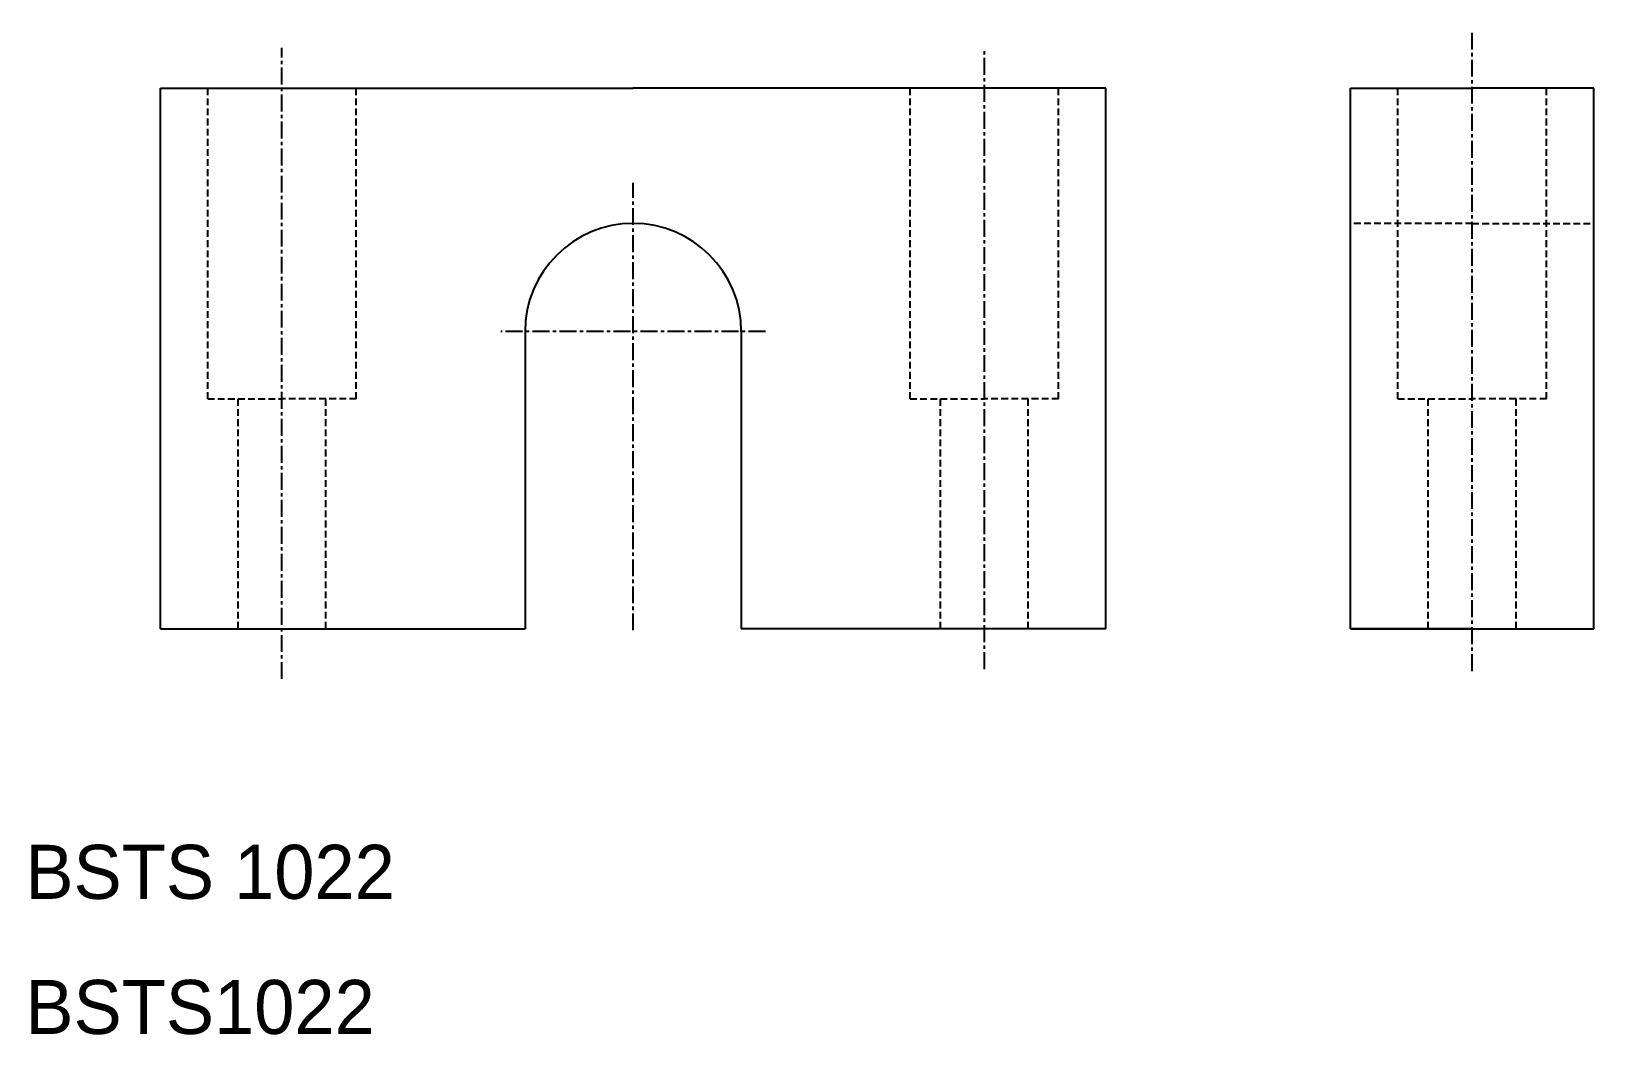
# Model space of a CAD drawing. Extents: x 10 to 126, y 10 to 84.
import ezdxf

# ---------------------------------------------------------------- set-up
doc = ezdxf.new("R2010")
doc.units = 0
doc.linetypes.add('CENTER', pattern=[2, 1.25, -0.25, 0.25, -0.25])
doc.linetypes.add('DASHED', pattern=[0.75, 0.5, -0.25])
doc.layers.get('0').update_dxf_attribs({"linetype": 'CONTINUOUS'})
doc.layers.add('CENTER', color=1, linetype='CENTER')

msp = doc.modelspace()

# ---------------------------------------------------------------- linework, layer by layer
at = {"color": 0}
for p, q in [((20, 40), (20, 80)), ((90, 40), (90, 80))]:
    msp.add_line(p, q, dxfattribs=at)
at = {"color": 7, "linetype": 'CONTINUOUS'}
for p, q in [((20, 80), (55, 80)), ((90, 80), (55, 80)), ((108.11, 40), (108.11, 80)), ((108.11, 80), (117.11, 80)), ((126.11, 80), (117.11, 80)), ((126.11, 40), (126.11, 80)), ((47, 62), (47, 40)), ((63, 62), (63, 40)), ((20, 40), (47, 40)), ((90, 40), (63, 40)), ((117.11, 40), (108.11, 40)), ((108.11, 40), (126.11, 40)), ((117.11, 40), (126.11, 40))]:
    msp.add_line(p, q, dxfattribs=at)
at = {"color": 3, "linetype": 'DASHED'}
for p, q in [((23.5, 57), (23.5, 80)), ((34.5, 57), (34.5, 80)), ((75.5, 57), (75.5, 80)), ((86.5, 57), (86.5, 80)), ((111.61, 57), (111.61, 80)), ((122.61, 57), (122.61, 80)), ((117.11, 70), (108.11, 70)), ((117.11, 70), (126.11, 70)), ((23.5, 57), (29, 57)), ((25.75, 40), (25.75, 57)), ((34.5, 57), (29, 57)), ((32.25, 40), (32.25, 57)), ((75.5, 57), (81, 57)), ((77.75, 40), (77.75, 57)), ((86.5, 57), (81, 57)), ((84.25, 40), (84.25, 57)), ((111.61, 57), (117.11, 57)), ((113.86, 40), (113.86, 57)), ((122.61, 57), (117.11, 57)), ((120.36, 40), (120.36, 57))]:
    msp.add_line(p, q, dxfattribs=at)
at = {"color": 7, "linetype": 'CONTINUOUS'}
for start, end in [(90, 180), (0, 90)]:
    msp.add_arc((55, 62), 8, start, end, dxfattribs=at)
at = {"layer": 'CENTER', "color": 1, "linetype": 'CENTER'}
for p, q in [((117.11, 36.86), (117.11, 84.22)), ((29, 36.28), (29, 82.99)), ((81, 37), (81, 82.99)), ((55, 39.88), (55, 72.99)), ((64.8, 62), (45.2, 62))]:
    msp.add_line(p, q, dxfattribs=at)

# ---------------------------------------------------------------- texts
at = {"color": 7, "linetype": 'CONTINUOUS'}
for s, p in [('BSTS 1022', (10, 20)), ('BSTS1022', (10, 10))]:
    msp.add_text(s, height=4, dxfattribs=at).set_placement(p)

doc.saveas('drawing.dxf')
